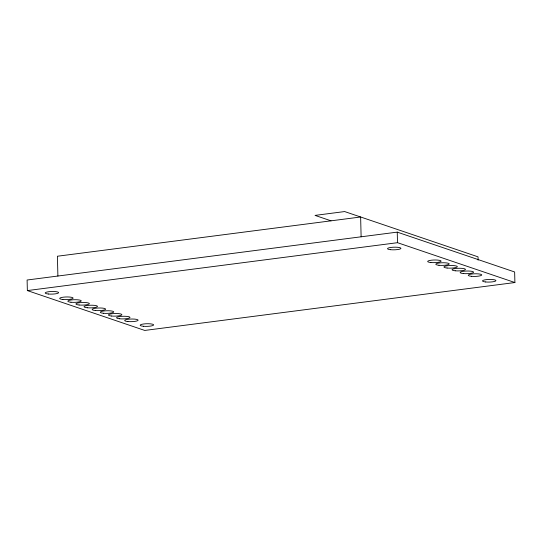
<?xml version="1.0" encoding="UTF-8"?>
<svg xmlns="http://www.w3.org/2000/svg" width="542" height="542" viewBox="0 0 542 542"><rect width="100%" height="100%" fill="white"/><g stroke="black" fill="none" stroke-linecap="round" stroke-linejoin="round"><path stroke-width="0.81" d="M397.245 232.125L27.1 280.018L27.357 290.58L144.755 330.437L514.9 282.538L514.643 271.976L397.245 232.125L397.503 242.687L514.9 282.538M27.357 290.58L397.503 242.687M331.026 220.824L315.031 215.398L344.644 211.563L478.03 256.847L478.112 260.153M361.121 236.8L360.633 216.996L57.411 256.231L57.899 276.034M95.365 310.519A6.734 1.321 -1.4 0 0 105.622 309.191A6.734 1.321 -1.4 0 0 95.69 308.222A6.734 1.321 -1.4 0 0 95.365 310.519M87.235 307.761A6.734 1.321 -1.4 0 0 97.492 306.433A6.734 1.321 -1.4 0 0 87.567 305.464A6.734 1.321 -1.4 0 0 87.235 307.761M103.488 313.276A6.734 1.321 -1.4 0 0 113.745 311.948A6.734 1.321 -1.4 0 0 103.82 310.986A6.734 1.321 -1.4 0 0 103.488 313.276M143.379 326.264A6.734 1.321 -1.4 0 0 153.637 324.936A6.734 1.321 -1.4 0 0 143.705 323.967A6.734 1.321 -1.4 0 0 143.379 326.264M62.865 299.482A6.734 1.321 -1.4 0 0 73.123 298.154A6.734 1.321 -1.4 0 0 63.19 297.192A6.734 1.321 -1.4 0 0 62.865 299.482M70.988 302.24A6.734 1.321 -1.4 0 0 81.246 300.918A6.734 1.321 -1.4 0 0 71.32 299.95A6.734 1.321 -1.4 0 0 70.988 302.24M79.112 305.004A6.734 1.321 -1.4 0 0 89.369 303.676A6.734 1.321 -1.4 0 0 79.444 302.707A6.734 1.321 -1.4 0 0 79.112 305.004M390.687 249.713A6.734 1.321 -1.4 0 0 400.944 248.392A6.734 1.321 -1.4 0 0 391.019 247.423A6.734 1.321 -1.4 0 0 390.687 249.713M485.686 281.969A6.734 1.321 -1.4 0 0 495.944 280.641A6.734 1.321 -1.4 0 0 486.018 279.679A6.734 1.321 -1.4 0 0 485.686 281.969M48.373 294.008A6.734 1.321 -1.4 0 0 58.631 292.68A6.734 1.321 -1.4 0 0 48.705 291.718A6.734 1.321 -1.4 0 0 48.373 294.008M111.611 316.033A6.734 1.321 -1.4 0 0 121.869 314.706A6.734 1.321 -1.4 0 0 111.943 313.743A6.734 1.321 -1.4 0 0 111.611 316.033M119.735 318.791A6.734 1.321 -1.4 0 0 129.992 317.463A6.734 1.321 -1.4 0 0 120.067 316.501A6.734 1.321 -1.4 0 0 119.735 318.791M127.865 321.548A6.734 1.321 -1.4 0 0 138.122 320.22A6.734 1.321 -1.4 0 0 128.19 319.258A6.734 1.321 -1.4 0 0 127.865 321.548M447.096 268.033A6.734 1.321 -1.4 0 0 457.353 266.705A6.734 1.321 -1.4 0 0 447.428 265.743A6.734 1.321 -1.4 0 0 447.096 268.033M455.219 270.79A6.734 1.321 -1.4 0 0 465.476 269.462A6.734 1.321 -1.4 0 0 455.551 268.5A6.734 1.321 -1.4 0 0 455.219 270.79M463.349 273.554A6.734 1.321 -1.4 0 0 473.606 272.226A6.734 1.321 -1.4 0 0 463.674 271.257A6.734 1.321 -1.4 0 0 463.349 273.554M471.472 276.312A6.734 1.321 -1.4 0 0 481.73 274.984A6.734 1.321 -1.4 0 0 471.804 274.015A6.734 1.321 -1.4 0 0 471.472 276.312M430.849 262.518A6.734 1.321 -1.4 0 0 441.107 261.19A6.734 1.321 -1.4 0 0 431.175 260.228A6.734 1.321 -1.4 0 0 430.849 262.518M438.973 265.275A6.734 1.321 -1.4 0 0 449.23 263.947A6.734 1.321 -1.4 0 0 439.305 262.985A6.734 1.321 -1.4 0 0 438.973 265.275"/></g></svg>
